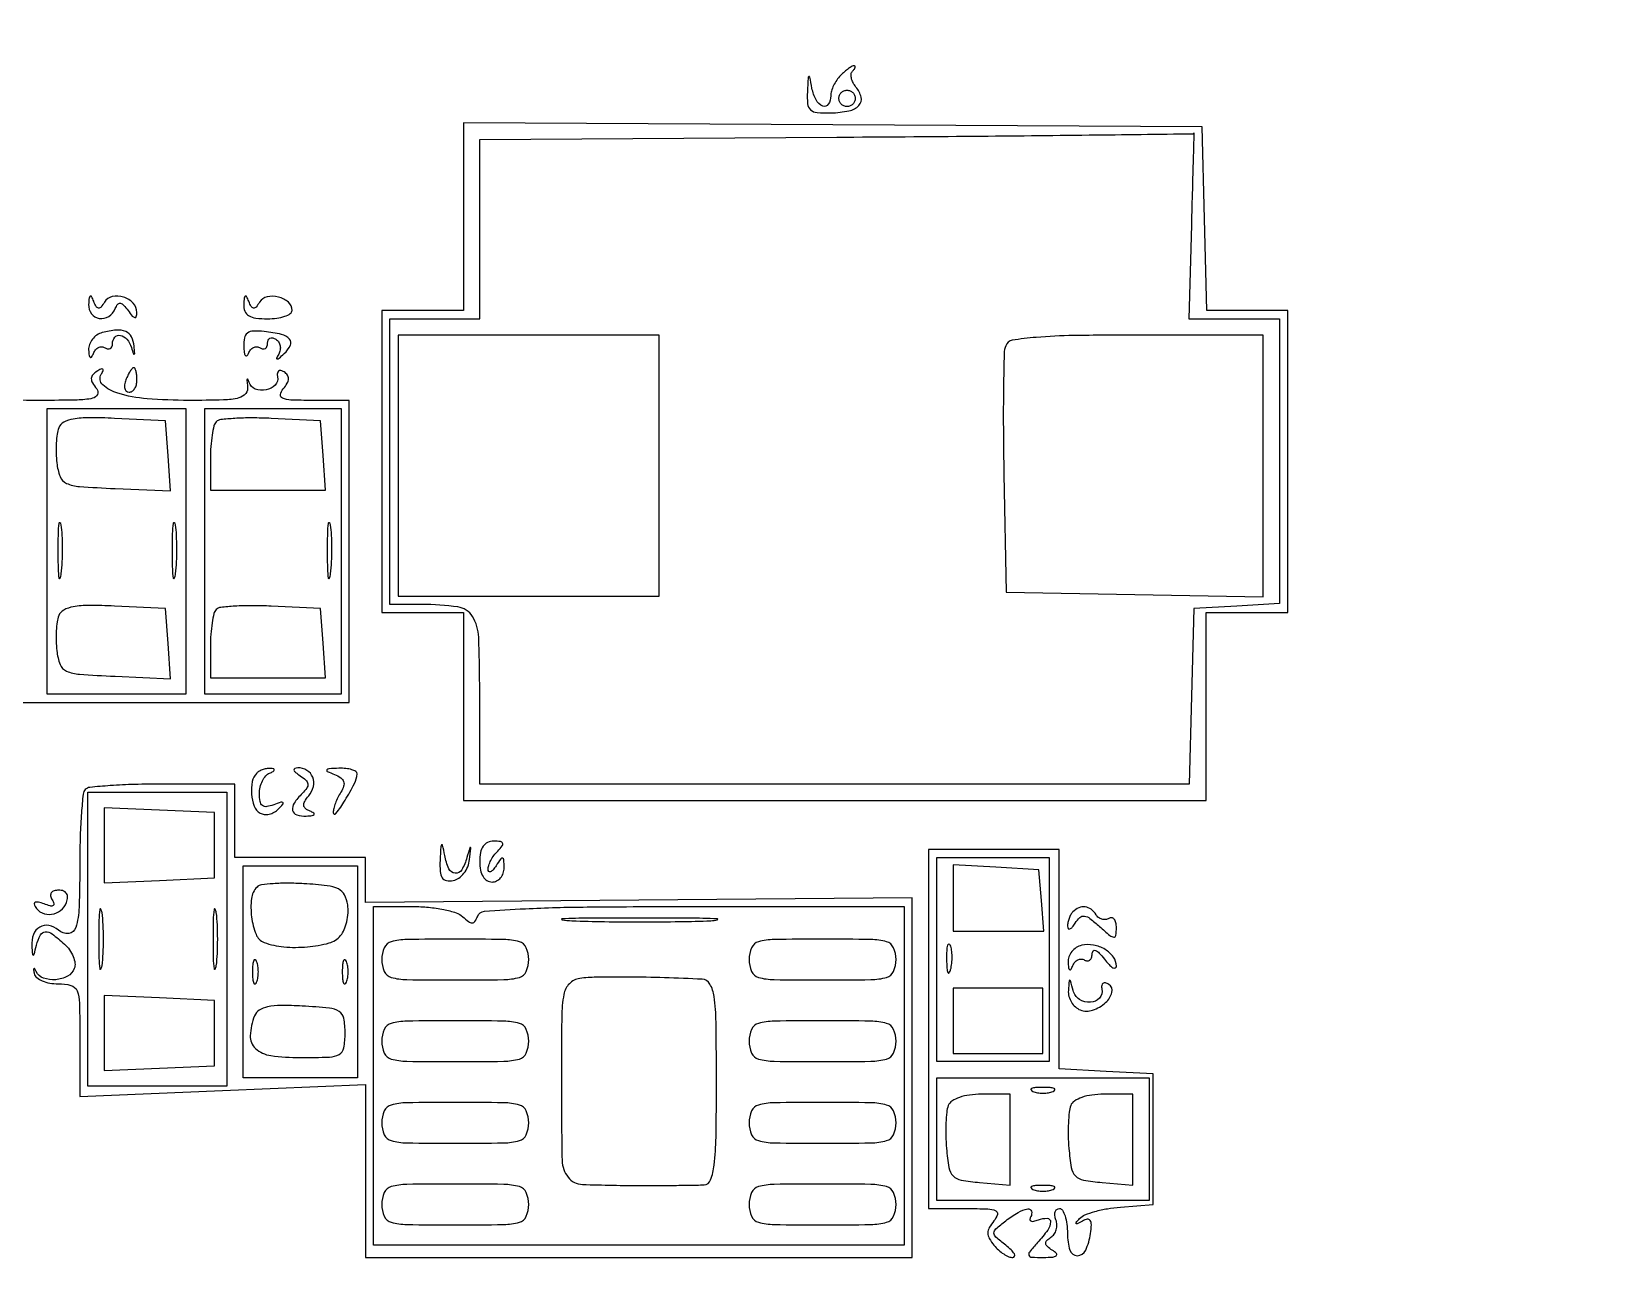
# Model space of a CAD drawing. Extents: x 4 to 1603, y 7 to 792.
# Drawn here: x 148.1 to 339.9, y 430 to 581.2 of the extents above; entities that cross this region are included whole.
import ezdxf

# ---------------------------------------------------------------- set-up
doc = ezdxf.new("R2010")
doc.units = 0

msp = doc.modelspace()

# ---------------------------------------------------------------- linework, layer by layer
for points in [[(4.463028, 790.750623, 0.090794), (4.267848, 789.688086, 0.000004), (4.202933, 675.011121, 0.000189), (4.180203, 548.51456, 0.000114), (4.244173, 398.5), (4.5, 7.5), (803.751263, 7.249377), (1603.002525, 6.998755), (1602.751263, 399.249377), (1602.5, 791.5), (803.718854, 791.750623, 0.000059), (387.797189, 791.831666, 0.000332), (164.795027, 791.700628, 0.000012), (5.544081, 791.497643, 0.311183)], [(247.2, 575.8, 0.047088), (246.740724, 575.24499, 0.037433), (246.3525, 574.570625, 0.038655), (246.086276, 573.884742, 0.073375), (246, 573.3, -0.140732), (245.705036, 572.272793, -0.366197), (245.025343, 572.055459, -0.176667), (244.20787, 572.805351, -0.072247), (243.705733, 574.25, 0.002918), (243.43424, 575.61657, 0.552488), (243.323069, 575.658332, 0.219105), (243.226369, 575.476709, 0.001785), (243.136182, 573.816883, 0.036632), (243.169767, 572.325796, 0.188346), (243.535865, 571.601645, 0.164626), (244.32986, 571.262143, 0.026546), (246.035662, 571.220077, 0.042103), (248.233285, 571.46854, 0.152616), (249.453531, 572.134581, 0.256805), (249.724414, 573.13068, 0.11437), (249.094766, 574.385814, -0.052528), (248.731368, 574.931193, -0.068003), (248.527127, 575.495956, -0.083583), (248.505033, 575.992899, -0.167298), (248.675343, 576.342009, 0.033793), (248.896391, 576.595142, 0.092086), (249.002965, 576.806715, 0.225198), (248.981508, 576.939645, 0.246772), (248.866667, 577, 0.135421), (248.615844, 576.930798, 0.021407), (248.184583, 576.6475, 0.022422), (247.693649, 576.259465, 0.017927)], [(249, 573, -0.099038), (248.923658, 572.618362, -0.097945), (248.70625, 572.29375, -0.097945), (248.381638, 572.076342, -0.099038), (248, 572, -0.099038), (247.618362, 572.076342, -0.097945), (247.29375, 572.29375, -0.097945), (247.076342, 572.618362, -0.099038), (247, 573, -0.099038), (247.076342, 573.381638, -0.097945), (247.29375, 573.70625, -0.097945), (247.618362, 573.923658, -0.099038), (248, 574, -0.099038), (248.381638, 573.923658, -0.097945), (248.70625, 573.70625, -0.097945), (248.923658, 573.381638, -0.099038)], [(290.18946, 557.501965), (289.878919, 546), (295.43946, 546), (301, 546), (301, 528.55226), (301, 511.104519), (295.75, 510.80226), (290.5, 510.5), (290.216168, 499.75), (289.932337, 489), (246.466168, 489), (203, 489), (203, 499.393011, 0.00877), (202.866697, 506.992429, 0.128896), (202.10466, 509.532546, 0.225623), (200.316464, 510.701935, 0.033846), (195.918213, 511), (192, 511), (192, 528.5), (192, 546), (197.5, 546), (203, 546), (203, 556.989489), (203, 567.978978), (246.75, 568.250275, 0.000517), (263.525967, 568.371635, 0.000862), (277.648438, 568.512725, 0.00003), (290.401297, 568.662873, 0.410752), (290.5, 568.762751, 0.986284), (290.497338, 568.762788, 0.000012), (290.408779, 565.554381, 0.000091), (290.308562, 561.896061, 0.000053)], [(155.078947, 547.75, 0.172934), (155.424934, 546.621124, 0.197199), (156.38804, 546.041822, 0.182664), (157.540783, 546.286591, 0.154912), (158.340536, 547.25, -0.068328), (158.64021, 547.771084, -0.274217), (158.968314, 547.901057, -0.172412), (159.36189, 547.686265, -0.02856), (159.908556, 547, 0.018829), (160.416804, 546.335858, 0.171533), (160.724551, 546.15131, 0.400859), (160.918776, 546.273641, 0.058637), (160.984687, 546.781385, 0.193581), (160.547719, 547.90638, 0.128751), (159.361974, 548.652744, 0.131377), (157.980906, 548.71416, 0.202815), (157.020126, 548.032565, -0.032998), (156.597938, 547.440622, -0.245806), (156.290301, 547.309385, -0.24952), (156.010397, 547.48796, -0.03385), (155.699998, 548.136847, 0.023718), (155.440028, 548.709835, 0.438953), (155.268378, 548.757373, 0.232968), (155.135931, 548.5442, 0.013273)], [(174.078947, 547.75, 0.107982), (174.219222, 546.93306, 0.162883), (174.684854, 546.389254, 0.104867), (175.563216, 546.087621, 0.030464), (177, 546, 0.032642), (178.149188, 546.075104, 0.050195), (179.11875, 546.302969, 0.064822), (179.788559, 546.635325, 0.250218), (180, 547.031385, 0.216408), (179.547138, 548.028702, 0.118516), (178.334549, 548.66366, 0.115717), (176.943559, 548.68597, 0.203452), (176.020126, 548.032565, -0.032998), (175.597938, 547.440622, -0.245806), (175.290301, 547.309385, -0.24952), (175.010397, 547.48796, -0.03385), (174.699998, 548.136847, 0.023718), (174.440028, 548.709835, 0.438953), (174.268378, 548.757373, 0.232968), (174.135931, 548.5442, 0.013273)], [(156.75, 544.304452, 0.085829), (156.087394, 544.00575, 0.077729), (155.537253, 543.493339, 0.079777), (155.180978, 542.851181, 0.098911), (155.078947, 542.176676, 0.019064), (155.136287, 541.505096, 0.209136), (155.271254, 541.277687, 0.438464), (155.443813, 541.313314, 0.039404), (155.664358, 541.756231, -0.07888), (155.926836, 542.193455, -0.105417), (156.290708, 542.477402, -0.121773), (156.697442, 542.564193, -0.131107), (157.08541, 542.447214, 0.092807), (157.434421, 542.312451, 0.171257), (157.731339, 542.359094, 0.174358), (157.929688, 542.580506, 0.096615), (158, 542.940983, -0.178537), (158.290696, 543.729138, -0.271295), (158.962096, 543.962309, -0.1702), (159.776495, 543.482127, -0.100334), (160.324888, 542.480397, 0.003629), (160.577952, 541.685291, 0.462407), (160.663139, 541.650358, 0.300978), (160.721308, 541.754596, 0.002983), (160.648212, 542.647531, 0.096537), (160.321822, 543.782065, 0.175852), (159.625188, 544.431117, 0.125071), (158.477497, 544.608168, 0.039143)], [(174.078947, 542.612487, 0.022183), (174.139954, 541.867556, 0.118962), (174.283477, 541.489561, 0.458254), (174.466531, 541.469026, 0.110417), (174.664358, 541.756231, -0.07888), (174.926836, 542.193455, -0.105417), (175.290708, 542.477402, -0.121773), (175.697442, 542.564193, -0.131107), (176.08541, 542.447214, 0.099764), (176.434119, 542.318063, 0.176677), (176.731339, 542.37643, 0.16868), (176.930416, 542.616203, 0.08992), (177, 543, -0.103494), (177.078941, 543.377295, -0.179156), (177.298542, 543.605103, -0.165631), (177.628186, 543.645155, -0.086767), (178.016312, 543.489919, -0.111085), (178.353379, 543.159897, -0.095748), (178.539321, 542.699422, -0.090436), (178.545815, 542.179441, -0.086136), (178.369607, 541.680902, 0.020852), (178.11322, 541.176035, 0.571711), (178.182705, 541.076728, 0.160774), (178.413499, 541.173563, 0.007902), (179.036629, 541.733333, 0.090195), (179.796536, 542.747173, 0.308917), (179.690639, 543.521401, 0.155586), (178.714144, 544.089525, 0.027231), (176.588304, 544.44085, 0.033988), (175.26013, 544.495846, 0.15193), (174.53118, 544.247692, 0.189059), (174.161619, 543.66783, 0.05783)], [(267.439914, 542.704015, 0.085874), (267.249541, 541.740549, 0.002468), (267.170553, 537.542858, 0.004926), (267.150594, 532.586363, 0.003363), (267.221299, 526.954015), (267.5, 512.5), (283.25, 512.224607), (299, 511.949214), (299, 527.974607), (299, 544), (283.468615, 544, 0.00381), (275.758461, 543.941253, 0.016361), (271.17221, 543.721134, 0.020282), (268.252681, 543.365435, 0.266716)], [(159.638374, 538.5, 0.055937), (159.488865, 537.925634, 0.100118), (159.516384, 537.440625, 0.147206), (159.710807, 537.122486, 0.184534), (160.031385, 537, 0.152681), (160.400789, 537.115494, 0.098158), (160.715469, 537.440625, 0.08088), (160.92777, 537.926468, 0.062722), (161, 538.5, 0.024748), (160.971531, 539.074824, 0.039339), (160.884553, 539.559375, 0.046727), (160.758929, 539.903916, 0.289661), (160.606989, 540, 0.222225), (160.420671, 539.912889, 0.030693), (160.160341, 539.559375, 0.030395), (159.887494, 539.074558, 0.02136)], [(151.412481, 532.632526, 0.057419), (151.218171, 531.876891, 0.020474), (151.111175, 530.766246, 0.020002), (151.092462, 529.527045, 0.022282), (151.175426, 528.334473, 0.063123), (151.585915, 526.657732, 0.200372), (152.366623, 525.839076, 0.086126), (153.938687, 525.451388, 0.006591), (158.309797, 525.202947), (165.119594, 524.905894), (164.809797, 529.202947), (164.5, 533.5), (158.237055, 533.798053, 0.010972), (155.111669, 533.878112, 0.043231), (153.194258, 533.719097, 0.079491), (152.02259, 533.320649, 0.181438)], [(170.70896, 533.375627, 0.138199), (170.43272, 532.882631, 0.020315), (170.208257, 531.748882, 0.021642), (170.051899, 530.353042, 0.01707), (170, 528.833333), (170, 525), (177.057498, 525), (184.114996, 525), (183.807498, 529.25), (183.5, 533.5), (177.45896, 533.792294, 0.011417), (175.093168, 533.852668, 0.016084), (172.984219, 533.790469, 0.012254), (171.26273, 533.641784, 0.170302)], [(151.309869, 517.5, 0.005499), (151.337136, 515.352754, 0.031761), (151.435944, 514.222448, 0.756877), (151.574262, 514.205163, 0.069146), (151.724731, 514.767909, 0.018638), (151.849672, 516.218327, 0.01259), (151.888655, 517.878422, 0.012695), (151.845055, 519.487453, 0.024559), (151.714526, 520.767909, 0.212532), (151.565802, 521.000181, 0.556092), (151.424528, 520.934948, 0.025342), (151.331591, 519.655786, 0.005888)], [(165.309869, 517.5, 0.005499), (165.337136, 515.352754, 0.031761), (165.435944, 514.222448, 0.756877), (165.574262, 514.205163, 0.069146), (165.724731, 514.767909, 0.018638), (165.849672, 516.218327, 0.01259), (165.888655, 517.878422, 0.012695), (165.845055, 519.487453, 0.024559), (165.714526, 520.767909, 0.212532), (165.565802, 521.000181, 0.556092), (165.424528, 520.934948, 0.025342), (165.331591, 519.655786, 0.005888)], [(184.309869, 517.5, 0.005499), (184.337136, 515.352754, 0.031761), (184.435944, 514.222448, 0.756877), (184.574262, 514.205163, 0.069146), (184.724731, 514.767909, 0.018638), (184.849672, 516.218327, 0.01259), (184.888655, 517.878422, 0.012695), (184.845055, 519.487453, 0.024559), (184.714526, 520.767909, 0.212532), (184.565802, 521.000181, 0.556092), (184.424528, 520.934948, 0.025342), (184.331591, 519.655786, 0.005888)], [(151.412481, 509.632526, 0.057419), (151.218171, 508.876891, 0.020474), (151.111175, 507.766246, 0.020002), (151.092462, 506.527045, 0.022282), (151.175426, 505.334473, 0.063123), (151.585915, 503.657732, 0.200372), (152.366623, 502.839076, 0.086126), (153.938687, 502.451388, 0.006591), (158.309797, 502.202947), (165.119594, 501.905894), (164.809797, 506.202947), (164.5, 510.5), (158.237055, 510.798053, 0.010972), (155.111669, 510.878112, 0.043231), (153.194258, 510.719097, 0.079491), (152.02259, 510.320649, 0.181438)], [(170.70896, 510.375627, 0.138199), (170.43272, 509.882631, 0.020315), (170.208257, 508.748882, 0.021642), (170.051899, 507.353042, 0.01707), (170, 505.833333), (170, 502), (177.057498, 502), (184.114996, 502), (183.807498, 506.25), (183.5, 510.5), (177.45896, 510.792294, 0.011417), (175.093168, 510.852668, 0.016084), (172.984219, 510.790469, 0.012254), (171.26273, 510.641784, 0.170302)], [(175.666667, 490.333333, 0.149025), (175.116606, 489.300898, 0.069983), (175.034284, 487.775497, 0.070654), (175.373491, 486.306258, 0.163753), (176.087132, 485.446149, 0.115698), (176.590041, 485.277701, 0.078057), (177.196512, 485.315939, 0.071769), (177.811201, 485.548755, 0.071122), (178.337132, 485.946378, 0.01461), (178.88933, 486.536488, 0.417676), (178.876438, 486.724953, 0.264908), (178.639876, 486.771253, 0.00978), (177.75, 486.452257, -0.056317), (176.908463, 486.236259, -0.202309), (176.383887, 486.376088, -0.183999), (176.086911, 486.86359, -0.045835), (176, 487.809678, -0.05713), (176.093016, 488.621093, -0.057796), (176.367188, 489.387048, -0.063638), (176.771542, 489.995814, -0.119022), (177.25, 490.337719, 0.028946), (177.679546, 490.540678, 0.200945), (177.821813, 490.718451, 0.402534), (177.749415, 490.855144, 0.061476), (177.416667, 490.921053, 0.056785), (176.952946, 490.902167, 0.042489), (176.455729, 490.780976, 0.043368), (176.000958, 490.582947, 0.072132)], [(180.991641, 490.026328, -0.043931), (181.693851, 489.49075, -0.181316), (181.932945, 489.023161, -0.182338), (181.805025, 488.515362, -0.044506), (181.241641, 487.841641, 0.046729), (180.258517, 486.655321, 0.197663), (180.071476, 485.770497, 0.283415), (180.567559, 485.220956, 0.08249), (181.75, 485.078947, 0.01769), (182.464379, 485.13655, 0.202836), (182.704516, 485.272795, 0.449589), (182.670723, 485.447988, 0.038431), (182.208262, 485.676193, -0.070587), (181.650671, 485.997315, -0.207985), (181.444175, 486.377818, -0.158315), (181.556922, 486.866095, -0.037961), (182.044352, 487.553441, 0.116003), (182.611494, 488.693124, 0.15279), (182.527927, 489.844442, 0.165388), (181.818513, 490.680733, 0.138971), (180.690983, 490.984687, 0.098498), (180.325206, 490.907023, 0.384763), (180.236799, 490.714567, 0.149841), (180.440195, 490.418197, 0.027028)], [(185.213378, 490.179475, -0.056959), (185.960399, 489.779503, -0.158241), (186.317133, 489.311739, -0.16428), (186.32405, 488.735869, -0.062601), (185.97869, 487.999761, 0.027368), (185.617292, 487.352143, 0.024712), (185.315031, 486.646805, 0.025515), (185.107865, 485.987448, 0.068489), (185.050748, 485.5, 0.709943), (185.385357, 485.39062, 0.025446), (186.494252, 487.007595, 0.018856), (187.644523, 489.051842, 0.107312), (187.964565, 490.25, 0.268683), (187.818135, 490.532812, 0.067671), (187.328653, 490.759041, 0.050689), (186.609529, 490.902204, 0.031622), (185.75, 490.929715, 0.006404), (184.517452, 490.875403, 0.227048), (184.272625, 490.74058, 0.472566), (184.32146, 490.558487, 0.012017)], [(154.666667, 488.333333, 0.17253), (154.401332, 487.775101, 0.006669), (154.195833, 485.463542, 0.011223), (154.048365, 482.677606, 0.00761), (154, 479.5, -0.008072), (153.909651, 473.903798, -0.067414), (153.489862, 471.412152, -0.300702), (152.63521, 470.713844, -0.201041), (151.385814, 471.094766, 0.12243), (150.199093, 471.666666, 0.185246), (149.080284, 471.485067, 0.173202), (148.318377, 470.581497, 0.106914), (148.116001, 469.190983, 0.003272), (148.195509, 468.133405, 0.420376), (148.287269, 468.057158, 0.309854), (148.395223, 468.148739, 0.002679), (148.689326, 469.25, -0.052572), (149.164864, 470.51086, -0.271228), (149.766047, 470.900779, -0.174689), (150.612969, 470.638592, -0.022368), (152.10382, 469.406044, -0.054866), (152.737295, 468.691902, -0.057375), (153.189247, 467.867287, -0.063901), (153.402894, 467.061289, -0.12512), (153.325572, 466.406044, -0.179782), (152.500728, 465.469696, -0.103214), (151.039492, 465.038156, -0.105638), (149.554834, 465.230796, -0.195142), (148.658333, 466.025, 0.020553), (148.472244, 466.364431, 0.496384), (148.379404, 466.374375, 0.232839), (148.336574, 466.235163, 0.012898), (148.422617, 465.775, 0.171751), (148.720775, 465.289594, 0.07014), (149.394291, 464.886111, 0.058133), (150.312578, 464.618522, 0.0456), (151.347617, 464.539421, -0.069953), (152.914998, 464.342762, -0.239027), (153.655639, 463.674936, -0.086739), (153.950909, 462.178044, -0.005428), (154, 457.656093), (154, 450.733344), (171.5, 451.457781), (189, 452.182218), (189, 441.591109), (189, 431), (222.5, 431), (256, 431), (256, 453.02608), (256, 475.05216), (222.499532, 474.77608), (188.999063, 474.5), (188.999532, 477.25), (189, 480), (181, 480), (173, 480), (173, 484.5), (173, 489), (164.166667, 489, 0.007039), (160.733476, 488.951666, 0.010477), (157.732292, 488.804167, 0.005871), (155.23216, 488.599192, 0.174709)], [(198.136182, 479.676676, 0.027396), (198.145416, 478.273402, 0.129144), (198.395277, 477.514918, 0.210274), (198.908514, 477.177783, 0.088989), (199.75, 477.186892, 0.108953), (200.437643, 477.481997, 0.072043), (201.059375, 478.080391, 0.067249), (201.523487, 478.8791, 0.07035), (201.75, 479.760216, 0.001066), (201.899585, 481.126803, 0.264401), (201.852256, 481.235675, 0.524317), (201.778952, 481.211213, 0.001366), (201.430449, 480, -0.062801), (200.787789, 478.492039, -0.291344), (199.98443, 478.078389, -0.270858), (199.218421, 478.62585, -0.057808), (198.705733, 480.25, 0.00455), (198.449801, 481.516591, 0.596381), (198.327864, 481.552555, 0.183121), (198.223116, 481.317912, 0.002361)], [(203, 479.5, 0.04716), (203.09863, 478.456621, 0.088208), (203.4, 477.666667, 0.118484), (203.88002, 477.177821, 0.140575), (204.5, 477, 0.116238), (205.070951, 477.13455, 0.101436), (205.554877, 477.514063, 0.094034), (205.876916, 478.081711, 0.08452), (205.984687, 478.75, 0.011938), (205.952739, 479.728916, 0.327416), (205.798096, 479.916542, 0.309569), (205.563444, 479.830411, 0.011213), (205, 479, -0.029944), (204.624645, 478.48907, -0.112638), (204.310881, 478.249063, -0.33739), (204.110446, 478.294333, -0.172502), (204.015313, 478.55, -0.087398), (204.093906, 479.037719, -0.037648), (204.356998, 479.644063, -0.035771), (204.741929, 480.263313, -0.039453), (205.2, 480.8, 0.02847), (205.749269, 481.415653, 0.273085), (205.795833, 481.75, 0.272121), (205.525534, 481.953202, 0.028321), (204.7, 482, 0.108469), (203.956302, 481.836742, 0.136191), (203.42, 481.382353, 0.103921), (203.101662, 480.608084, 0.045777)], [(258, 459), (258, 437), (262.622445, 437, -0.007925), (265.241004, 436.958493, -0.096862), (266.213031, 436.736203, -0.380264), (266.42132, 436.277323, -0.098332), (266, 435.5, 0.045289), (265.430919, 434.672106, 0.128626), (265.255111, 434, 0.128626), (265.430919, 433.327894, 0.045289), (266, 432.5, 0.038084), (266.555279, 431.926037, 0.037668), (267.193129, 431.440625, 0.040259), (267.816088, 431.104545, 0.103938), (268.313574, 431, 0.31358), (268.523451, 431.145981, 0.224178), (268.498126, 431.440625, 0.071767), (268.11647, 431.92227, 0.024884), (267.44113, 432.5, -0.015336), (266.227235, 433.498955, -0.216165), (266, 434, -0.216165), (266.227235, 434.501045, -0.015336), (267.44113, 435.5, -0.032208), (268.952149, 436.519405, -0.091206), (270.143479, 436.950505, -0.37355), (270.589858, 436.677011, -0.218289), (270.507079, 436.011454, 0.1144), (270.393111, 435.674071, 0.32948), (270.512472, 435.474315, 0.155351), (270.868281, 435.443138, 0.036408), (271.448062, 435.618443, -0.097719), (272.531558, 435.806205, -0.41823), (272.935757, 435.376931, -0.147981), (272.588876, 434.36669, -0.027753), (271.345012, 432.828741, 0.011318), (270.345486, 431.67273, 0.277419), (270.285042, 431.270259, 0.29194), (270.611124, 431.042089, 0.012205), (272.095012, 431.015313, 0.01517), (273.213243, 431.056375, 0.158438), (273.633907, 431.225032, 0.44098), (273.645652, 431.488376, 0.055038), (273.143237, 431.890313, -0.040313), (272.544384, 432.341198, -0.184732), (272.347194, 432.720424, -0.225854), (272.471869, 433.084301, -0.060793), (272.961411, 433.476151, 0.100456), (273.369547, 433.859287, 0.08143), (273.633528, 434.399907, 0.079065), (273.716004, 435.012008, 0.085845), (273.599558, 435.601151, -0.060487), (273.465361, 436.136572, -0.106442), (273.504982, 436.589088, -0.150241), (273.707295, 436.886291, -0.170338), (274.031385, 437, -0.263883), (274.404089, 436.788577, -0.058669), (274.715469, 436.094271, -0.04637), (274.929608, 435.097958, -0.029768), (275, 433.916667, 0.074993), (275.305118, 431.8938, 0.331216), (276.219125, 431.225008, 0.29343), (277.237844, 431.890736, 0.06906), (277.834096, 433.939319, 0.025408), (277.935529, 435.009201, 0.157311), (277.791051, 435.534625, 0.303251), (277.436065, 435.685345, 0.082476), (276.834096, 435.464287, -0.008899), (276.213103, 435.126068, -0.322581), (276.060723, 435.148034, -0.396458), (276.054065, 435.28478, -0.010191), (276.5, 435.786469, -0.112201), (277.139623, 436.224357, -0.026119), (278.38125, 436.642201, -0.025662), (279.895361, 436.98251, -0.022686), (281.5, 437.183174), (285.5, 437.5), (285.5, 445.5), (285.5, 453.5), (279.75, 453.799904), (274, 454.099808), (274, 467.549904), (274, 481), (266, 481), (258, 481)], [(150.605028, 474.830061, -0.061279), (150.827529, 474.346402, -0.366135), (150.729116, 474.109141, -0.188108), (150.36544, 474.071261, -0.024586), (149.612107, 474.318607, 0.030019), (148.945997, 474.529329, 0.134966), (148.541276, 474.520447, 0.342795), (148.403393, 474.327332, 0.128996), (148.507079, 473.988546, 0.147896), (149.373444, 473.223214, 0.141384), (150.535211, 473.048833, 0.136078), (151.644632, 473.521047, 0.133658), (152.361626, 474.5, 0.076235), (152.49706, 475.122482, 0.158198), (152.374574, 475.598721, 0.166538), (152.002536, 475.896641, 0.086507), (151.409598, 476, 0.07023), (150.840553, 475.919676, 0.173694), (150.503598, 475.676868, 0.198571), (150.42345, 475.301541, 0.093248)], [(175.711588, 476.378255, 0.168768), (175.029442, 474.969751, 0.061187), (175.042036, 472.71761, 0.061931), (175.588289, 470.591769, 0.210313), (176.581787, 469.606989, 0.070488), (178.984934, 469.055288, 0.04355), (181.888774, 469.061457, 0.043375), (184.528774, 469.53059, 0.155104), (185.954319, 470.444958, 0.074494), (186.390233, 471.165604, 0.041702), (186.705273, 472.142566, 0.040508), (186.863449, 473.206315, 0.051913), (186.826764, 474.194958, 0.085374), (186.429358, 475.430655, 0.16088), (185.685385, 476.152462, 0.085075), (184.301786, 476.552585, 0.013326), (181.461588, 476.794922, 0.013832), (179.479889, 476.855987, 0.018872), (177.694181, 476.794181, 0.015939), (176.243937, 476.642499, 0.163769)], [(200.925, 472.75, 0.026382), (201.6324, 472.149887, 0.164145), (202.076667, 472, 0.247772), (202.413944, 472.178067, 0.062037), (202.708333, 472.75, -0.292946), (203.58479, 473.415465, -0.008026), (208.593958, 473.733521, -0.009698), (216.13964, 473.944566, -0.002141), (229.083333, 474), (255, 474), (255, 453.25), (255, 432.5), (222.5, 432.5), (190, 432.5), (190, 453.25), (190, 474), (194.8, 474, -0.023745), (196.734738, 473.908069, -0.026595), (198.579219, 473.632812, -0.02727), (200.106268, 473.233373, -0.111942)], [(275.666667, 473.333333, 0.067486), (275.41235, 472.999234, 0.039908), (275.200331, 472.544271, 0.039195), (275.058438, 472.047015, 0.053488), (275.015313, 471.583333, 0.147873), (275.103507, 471.305862, 0.351248), (275.297446, 471.247174, 0.125611), (275.596365, 471.465869, 0.031324), (275.954263, 471.960237, -0.0661), (276.53297, 472.652906, -0.223004), (277.081574, 472.824993, -0.131894), (277.766619, 472.537668, -0.01904), (278.93895, 471.555249, 0.00789), (280.208312, 470.442419, 0.159011), (280.677324, 470.250385, 0.396679), (280.936987, 470.461242, 0.033381), (281, 471.404029, 0.054327), (280.932912, 472.019658, 0.117599), (280.726548, 472.445542, 0.188946), (280.421564, 472.616927, 0.174761), (280.069098, 472.542705, -0.108373), (279.665803, 472.401101, -0.099685), (279.22714, 472.434921, -0.095498), (278.820631, 472.639411, -0.090427), (278.510081, 472.983688, 0.089421), (277.903714, 473.658613, 0.135351), (277.178199, 473.958044, 0.136457), (276.406138, 473.842237, 0.091573)], [(156.320074, 470, 0.005179), (156.344207, 467.670434, 0.025693), (156.43855, 466.364062, 0.707215), (156.576315, 466.333801, 0.108536), (156.723396, 466.75, 0.019375), (156.849065, 468.229765, 0.011494), (156.889766, 470, 0.011494), (156.849065, 471.770235, 0.019375), (156.723396, 473.25, 0.108536), (156.576315, 473.666199, 0.707215), (156.43855, 473.635938, 0.025693), (156.344207, 472.329566, 0.005179)], [(170.320074, 470, 0.005179), (170.344207, 467.670434, 0.025693), (170.43855, 466.364062, 0.707215), (170.576315, 466.333801, 0.108536), (170.723396, 466.75, 0.019375), (170.849065, 468.229765, 0.011494), (170.889766, 470, 0.011494), (170.849065, 471.770235, 0.019375), (170.723396, 473.25, 0.108536), (170.576315, 473.666199, 0.707215), (170.43855, 473.635938, 0.025693), (170.344207, 472.329566, 0.005179)], [(214.2991, 472.254716, 0.005878), (218.263337, 472.150882, 0.003639), (222.922479, 472.117549, 0.003649), (227.524799, 472.151703, 0.006561), (231.2991, 472.256806, 0.053751), (232.109874, 472.377981, 0.862966), (232.097236, 472.493565, 0.007856), (228.600934, 472.571304, 0.001661), (222.5, 472.590819, 0.001615), (216.407902, 472.57039, 0.008594), (213.078486, 472.491227, 0.903981), (213.071643, 472.376962, 0.030672)], [(191, 467.5, 0.104331), (191.306062, 466.049189, 0.224677), (192.15, 465.319444, 0.064117), (194.064536, 465.044005, 0.003707), (200, 465, 0.003707), (205.935464, 465.044005, 0.064117), (207.85, 465.319444, 0.224677), (208.693938, 466.049189, 0.104331), (209, 467.5, 0.104331), (208.693938, 468.950811, 0.224677), (207.85, 469.680556, 0.064117), (205.935464, 469.955995, 0.003707), (200, 470, 0.003707), (194.064536, 469.955995, 0.064117), (192.15, 469.680556, 0.224677), (191.306062, 468.950811, 0.104331)], [(236, 467.5, 0.104331), (236.306062, 466.049189, 0.224677), (237.15, 465.319444, 0.064117), (239.064536, 465.044005, 0.003707), (245, 465, 0.003707), (250.935464, 465.044005, 0.064117), (252.85, 465.319444, 0.224677), (253.693938, 466.049189, 0.104331), (254, 467.5, 0.104331), (253.693938, 468.950811, 0.224677), (252.85, 469.680556, 0.064117), (250.935464, 469.955995, 0.003707), (245, 470, 0.003707), (239.064536, 469.955995, 0.064117), (237.15, 469.680556, 0.224677), (236.306062, 468.950811, 0.104331)], [(260.194949, 467.5, 0.012823), (260.235556, 466.431793, 0.080377), (260.356533, 465.900903, 0.597527), (260.51666, 465.883358, 0.087174), (260.692991, 466.269032, 0.037336), (260.832894, 467.036634, 0.029507), (260.872264, 467.880008, 0.030339), (260.814405, 468.671085, 0.06278), (260.655937, 469.269032, 0.31318), (260.47713, 469.386009, 0.333666), (260.315079, 469.257153, 0.052471), (260.212705, 468.580113, 0.014395)], [(276.75, 469.247923, 0.087542), (276.087493, 468.970626, 0.080396), (275.537253, 468.476733, 0.082399), (275.181252, 467.846867, 0.099593), (275.078947, 467.176676, 0.019064), (275.136287, 466.505096, 0.209136), (275.271254, 466.277687, 0.438464), (275.443813, 466.313314, 0.039404), (275.664358, 466.756231, -0.07888), (275.926836, 467.193455, -0.105417), (276.290708, 467.477402, -0.121773), (276.697442, 467.564193, -0.131107), (277.08541, 467.447214, 0.124682), (277.435712, 467.336742, 0.182871), (277.740681, 467.432531, 0.146798), (277.951665, 467.732355, 0.074486), (278.031803, 468.190983, -0.16643), (278.166848, 468.55625, -0.332959), (278.449585, 468.626641, -0.107438), (278.911389, 468.301895, -0.02408), (279.531803, 467.55887, 0.02471), (280.097371, 466.88326, 0.072188), (280.568717, 466.501874, 0.229769), (280.856523, 466.477506, 0.310313), (281, 466.686426, 0.15899), (280.635063, 467.805085, 0.099756), (279.610928, 468.74258, 0.090394), (278.200409, 469.2769, 0.101236)], [(175.157895, 466, 0.017491), (175.189089, 465.10856, 0.078554), (175.306058, 464.601562, 0.447206), (175.474999, 464.540618, 0.174857), (175.662281, 464.75, 0.057986), (175.818615, 465.320008, 0.037979), (175.87034, 466, 0.037979), (175.818615, 466.679992, 0.057986), (175.662281, 467.25, 0.174857), (175.474999, 467.459382, 0.447206), (175.306058, 467.398438, 0.078554), (175.189089, 466.89144, 0.017491)], [(186.157895, 466, 0.017491), (186.189089, 465.10856, 0.078554), (186.306058, 464.601562, 0.447206), (186.474999, 464.540618, 0.174857), (186.662281, 464.75, 0.057986), (186.818615, 465.320008, 0.037979), (186.87034, 466, 0.037979), (186.818615, 466.679992, 0.057986), (186.662281, 467.25, 0.174857), (186.474999, 467.459382, 0.447206), (186.306058, 467.398438, 0.078554), (186.189089, 466.89144, 0.017491)], [(215.25, 465.180449, 0.163943), (213.974848, 464.539001, 0.152428), (213.301679, 463.237077, 0.040982), (213.04352, 460.461829, 0.002709), (213, 452.430449, 0.004462), (213.085303, 442.872205, 0.164649), (213.811481, 440.846556, 0.21976), (215.581062, 439.953085, 0.008731), (223, 439.823529, 0.001343), (225.407203, 439.829993, 0.001599), (227.678125, 439.849449, 0.001381), (229.593282, 439.877272, 0.010367), (230.5, 439.911765, 0.300268), (231.285539, 440.499276, 0.056718), (231.718235, 442.331465, 0.025717), (231.946635, 445.726266, 0.003939), (232, 452.5, 0.003323), (231.951312, 459.826566, 0.031214), (231.713189, 462.966191, 0.093958), (231.193634, 464.505727, 0.257008), (230.25, 465.090565, 0.005503), (225.63975, 465.278301, 0.005925), (221.138668, 465.35862, 0.005418), (217.280572, 465.339931, 0.03136)], [(275.116001, 463.718615, 0.083491), (275.190016, 462.992404, 0.070439), (275.497478, 462.282688, 0.071614), (275.983365, 461.696892, 0.092504), (276.577541, 461.331871, 0.174728), (278.091322, 461.300918, 0.10137), (279.681567, 462.227486, 0.144934), (280.455915, 463.481143, 0.33213), (280.071185, 464.456005, 0.074332), (279.654917, 464.634549, 0.216167), (279.353592, 464.583138, 0.222869), (279.199811, 464.325104, 0.078355), (279.225223, 463.88372, -0.242405), (278.93276, 462.791949, -0.19734), (277.825441, 462.265561, -0.15832), (276.470424, 462.625959, -0.187976), (275.700319, 463.692914, 0.001975), (275.383639, 464.895299, 0.327333), (275.283474, 464.975744, 0.405416), (275.198313, 464.900085, 0.002265)], [(175.404244, 460.611061, 0.078389), (174.885245, 458.175469, 0.225023), (175.524688, 456.616225, 0.152642), (177.404409, 455.740464, 0.033275), (181.013695, 455.5, 0.008042), (184.585699, 455.557455, 0.117595), (185.792808, 455.886704, 0.230212), (186.348238, 456.668244, 0.041354), (186.5, 458.5, 0.043277), (186.343482, 460.304923, 0.212418), (185.786348, 461.134118, 0.116665), (184.57715, 461.545983, 0.009636), (181.238818, 461.802647, 0.014156), (178.648795, 461.878173, 0.050618), (177.002442, 461.712475, 0.089445), (175.973627, 461.301704, 0.162944)], [(191, 457.5, 0.104331), (191.306062, 456.049189, 0.224677), (192.15, 455.319444, 0.064117), (194.064536, 455.044005, 0.003707), (200, 455, 0.003707), (205.935464, 455.044005, 0.064117), (207.85, 455.319444, 0.224677), (208.693938, 456.049189, 0.104331), (209, 457.5, 0.104331), (208.693938, 458.950811, 0.224677), (207.85, 459.680556, 0.064117), (205.935464, 459.955995, 0.003707), (200, 460, 0.003707), (194.064536, 459.955995, 0.064117), (192.15, 459.680556, 0.224677), (191.306062, 458.950811, 0.104331)], [(236, 457.5, 0.104331), (236.306062, 456.049189, 0.224677), (237.15, 455.319444, 0.064117), (239.064536, 455.044005, 0.003707), (245, 455, 0.003707), (250.935464, 455.044005, 0.064117), (252.85, 455.319444, 0.224677), (253.693938, 456.049189, 0.104331), (254, 457.5, 0.104331), (253.693938, 458.950811, 0.224677), (252.85, 459.680556, 0.064117), (250.935464, 459.955995, 0.003707), (245, 460, 0.003707), (239.064536, 459.955995, 0.064117), (237.15, 459.680556, 0.224677), (236.306062, 458.950811, 0.104331)], [(260.401981, 449.605161, 0.065634), (260.214583, 448.823593, 0.015659), (260.116972, 447.487603, 0.015832), (260.101498, 445.93339, 0.015062), (260.183365, 444.355161, 0.021678), (260.477724, 442.018178, 0.152348), (260.99211, 441.008082, 0.156673), (261.982424, 440.484188, 0.023303), (264.25, 440.189635), (268, 439.879269), (268, 445.439635), (268, 451), (264.468615, 451, 0.032742), (263.005698, 450.904099, 0.049916), (261.767735, 450.613362, 0.061912), (260.857887, 450.169259, 0.157953)], [(270.75, 451.337719, 0.057986), (271.320008, 451.181385, 0.037979), (272, 451.12966, 0.037979), (272.679992, 451.181385, 0.057986), (273.25, 451.337719, 0.174857), (273.459382, 451.525001, 0.447206), (273.398438, 451.693942, 0.078554), (272.89144, 451.810911, 0.017491), (272, 451.842105, 0.017491), (271.10856, 451.810911, 0.078554), (270.601562, 451.693942, 0.447206), (270.540618, 451.525001, 0.174857)], [(275.401981, 449.605161, 0.065634), (275.214583, 448.823593, 0.015659), (275.116972, 447.487603, 0.015832), (275.101498, 445.93339, 0.015062), (275.183365, 444.355161, 0.021678), (275.477724, 442.018178, 0.152348), (275.99211, 441.008082, 0.156673), (276.982424, 440.484188, 0.023303), (279.25, 440.189635), (283, 439.879269), (283, 445.439635), (283, 451), (279.468615, 451, 0.032742), (278.005698, 450.904099, 0.049916), (276.767735, 450.613362, 0.061912), (275.857887, 450.169259, 0.157953)], [(191, 447.5, 0.104331), (191.306062, 446.049189, 0.224677), (192.15, 445.319444, 0.064117), (194.064536, 445.044005, 0.003707), (200, 445, 0.003707), (205.935464, 445.044005, 0.064117), (207.85, 445.319444, 0.224677), (208.693938, 446.049189, 0.104331), (209, 447.5, 0.104331), (208.693938, 448.950811, 0.224677), (207.85, 449.680556, 0.064117), (205.935464, 449.955995, 0.003707), (200, 450, 0.003707), (194.064536, 449.955995, 0.064117), (192.15, 449.680556, 0.224677), (191.306062, 448.950811, 0.104331)], [(236, 447.5, 0.104331), (236.306062, 446.049189, 0.224677), (237.15, 445.319444, 0.064117), (239.064536, 445.044005, 0.003707), (245, 445, 0.003707), (250.935464, 445.044005, 0.064117), (252.85, 445.319444, 0.224677), (253.693938, 446.049189, 0.104331), (254, 447.5, 0.104331), (253.693938, 448.950811, 0.224677), (252.85, 449.680556, 0.064117), (250.935464, 449.955995, 0.003707), (245, 450, 0.003707), (239.064536, 449.955995, 0.064117), (237.15, 449.680556, 0.224677), (236.306062, 448.950811, 0.104331)], [(191, 437.5, 0.104331), (191.306062, 436.049189, 0.224677), (192.15, 435.319444, 0.064117), (194.064536, 435.044005, 0.003707), (200, 435, 0.003707), (205.935464, 435.044005, 0.064117), (207.85, 435.319444, 0.224677), (208.693938, 436.049189, 0.104331), (209, 437.5, 0.104331), (208.693938, 438.950811, 0.224677), (207.85, 439.680556, 0.064117), (205.935464, 439.955995, 0.003707), (200, 440, 0.003707), (194.064536, 439.955995, 0.064117), (192.15, 439.680556, 0.224677), (191.306062, 438.950811, 0.104331)], [(236, 437.5, 0.104331), (236.306062, 436.049189, 0.224677), (237.15, 435.319444, 0.064117), (239.064536, 435.044005, 0.003707), (245, 435, 0.003707), (250.935464, 435.044005, 0.064117), (252.85, 435.319444, 0.224677), (253.693938, 436.049189, 0.104331), (254, 437.5, 0.104331), (253.693938, 438.950811, 0.224677), (252.85, 439.680556, 0.064117), (250.935464, 439.955995, 0.003707), (245, 440, 0.003707), (239.064536, 439.955995, 0.064117), (237.15, 439.680556, 0.224677), (236.306062, 438.950811, 0.104331)], [(270.75, 439.337719, 0.057986), (271.320008, 439.181385, 0.037979), (272, 439.12966, 0.037979), (272.679992, 439.181385, 0.057986), (273.25, 439.337719, 0.174857), (273.459382, 439.525001, 0.447206), (273.398438, 439.693942, 0.078554), (272.89144, 439.810911, 0.017491), (272, 439.842105, 0.017491), (271.10856, 439.810911, 0.078554), (270.601562, 439.693942, 0.447206), (270.540618, 439.525001, 0.174857)]]:
    msp.add_lwpolyline(points, format="xyb", close=True)
for points in [[(201, 558.51019), (201, 547), (196, 547), (191, 547), (191, 528.5), (191, 510), (196, 510), (201, 510), (201, 498.5), (201, 487), (246.5, 487), (292, 487), (292, 498.5), (292, 510), (297, 510), (302, 510), (302, 528.5), (302, 547), (297.032751, 547), (292.065502, 547), (291.782751, 558.25), (291.5, 569.5), (246.25, 569.76019), (201, 570.020381)], [(193, 528), (193, 512), (209, 512), (225, 512), (225, 528), (225, 544), (209, 544), (193, 544)], [(167, 517.5), (167, 500), (158.5, 500), (150, 500), (150, 517.5), (150, 535), (158.5, 535), (167, 535)], [(186, 517.5), (186, 500), (177.657895, 500), (169.315789, 500), (169.315789, 517.5), (169.315789, 535), (177.657895, 535), (186, 535)], [(172, 470), (172, 452), (163.5, 452), (155, 452), (155, 470), (155, 488), (163.5, 488), (172, 488)], [(157, 481.5), (157, 476.90862), (163.75, 477.20431), (170.5, 477.5), (170.5, 481.5), (170.5, 485.5), (163.75, 485.79569), (157, 486.09138)], [(272.785714, 467.5), (272.785714, 455), (265.892857, 455), (259, 455), (259, 467.5), (259, 480), (265.892857, 480), (272.785714, 480)], [(188, 466), (188, 453), (181, 453), (174, 453), (174, 466), (174, 479), (181, 479), (188, 479)], [(261, 475.05226), (261, 471), (266.560365, 471), (272.120731, 471), (271.810365, 474.75), (271.5, 478.5), (266.25, 478.80226), (261, 479.104519)], [(157, 458.5), (157, 453.90862), (163.75, 454.20431), (170.5, 454.5), (170.5, 458.5), (170.5, 462.5), (163.75, 462.79569), (157, 463.09138)], [(261, 460), (261, 456), (266.5, 456), (272, 456), (272, 460), (272, 464), (266.5, 464), (261, 464)], [(285, 445.5), (285, 438), (272, 438), (259, 438), (259, 445.5), (259, 453), (272, 453), (285, 453)]]:
    msp.add_lwpolyline(points, close=True)
msp.add_lwpolyline([(111, 499), (149, 499), (187, 499), (187, 517.5), (187, 536), (182.377555, 536, -0.008711), (179.855216, 536.043948, -0.088538), (178.834899, 536.262978, -0.357211), (178.59398, 536.707615, -0.126444), (178.926114, 537.410972, 0.041723), (179.403104, 538.094421, 0.120295), (179.565232, 538.644768, 0.166224), (179.433508, 539.098773, 0.101699), (179.023782, 539.485302, 0.083369), (178.634051, 539.644238, 0.220078), (178.346455, 539.582222, 0.210703), (178.199213, 539.318887, 0.077255), (178.225223, 538.88372, -0.251683), (177.937991, 537.88191, -0.152014), (176.824926, 537.278558, -0.140436), (175.500857, 537.390091, -0.224264), (174.727841, 538.192914, 0.020042), (174.571025, 538.602885, 0.667447), (174.493745, 538.601981, 0.125357), (174.464891, 538.385648, 0.008068), (174.549904, 537.75, -0.202259), (174.318473, 536.843814, -0.172553), (173.487841, 536.299756, -0.053479), (171.612834, 536.052179, -0.006107), (167.340639, 536, -0.019898), (162.234899, 536.203272, -0.052813), (158.650433, 536.874478, -0.111973), (156.808825, 537.913451, -0.361547), (156.6265, 539.204682, 0.034315), (156.853185, 539.634869, 0.359676), (156.80304, 539.81316, 0.270515), (156.587593, 539.829935, 0.02573), (156.10595, 539.565481, 0.071163), (155.585095, 539.13062, 0.181496), (155.40821, 538.679879, 0.140543), (155.553707, 538.142422, 0.03729), (156.073886, 537.410972, -0.29121), (156.160744, 536.725161, -0.23602), (155.566119, 536.257472, -0.045807), (153.657207, 536.044003, -0.004954), (149.216064, 536, -0.005519), (144.594036, 536.051024, -0.049932)], format="xyb")

doc.saveas('drawing.dxf')
